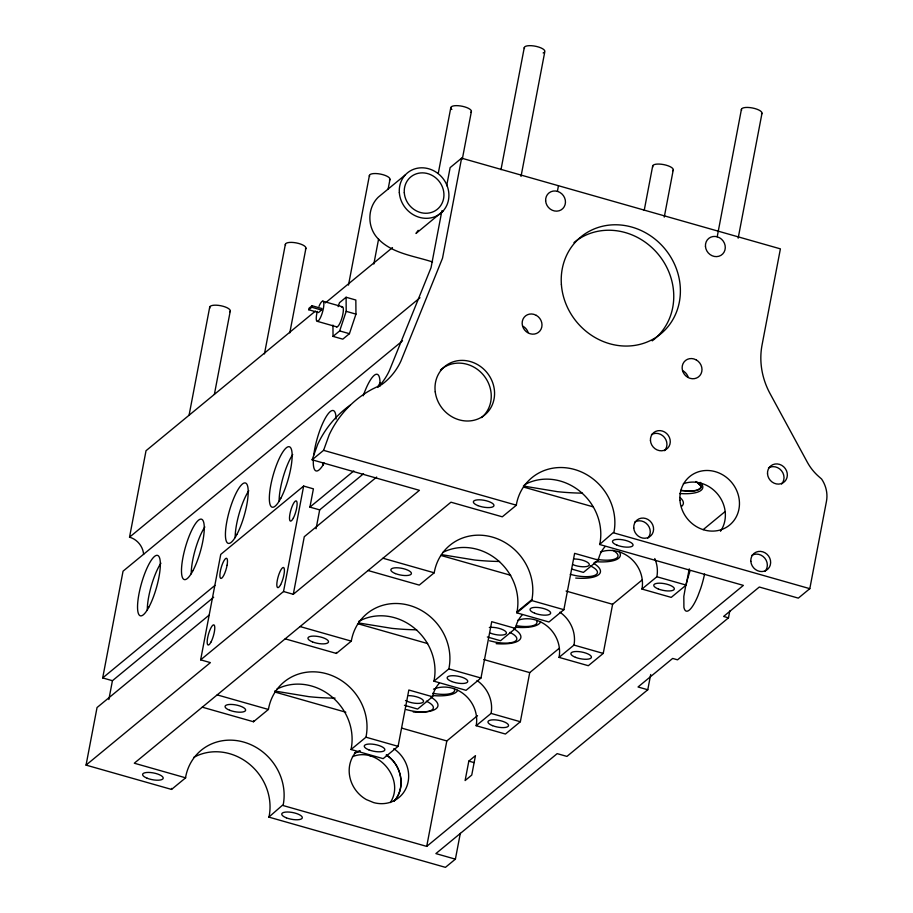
<?xml version="1.0" encoding="UTF-8"?>
<svg xmlns="http://www.w3.org/2000/svg" width="913" height="913" viewBox="0 0 913 913"><rect width="100%" height="100%" fill="white"/><g stroke="black" fill="none" stroke-linecap="round" stroke-linejoin="round"><path stroke-width="1.37" d="M209.271 615.02L97.04 707.541L86.05 765.105L171.553 789.425L171.61 788.41M171.553 789.425L185.636 777.819L185.693 776.792A52.349 47.738 50.5 0 1 243.748 742.086A52.349 47.738 50.5 0 1 283.258 804.547L268.844 817.112L445.441 867.35L455.393 859.156L460.323 833.329M185.636 777.819L134.291 763.211L450.954 502.196L502.298 516.815L516.393 505.197L516.45 504.17A52.349 47.738 50.5 0 1 574.494 469.465A52.349 47.738 50.5 0 1 614.004 531.925L599.601 544.49L743.376 585.393L426.713 846.397L282.939 805.494M213.676 597.262L112.436 680.699L102.69 677.925L123.05 571.184L402.507 340.846M143.626 554.465A18.317 16.708 50.5 0 0 129.532 537.175L146.023 450.725L315.464 311.071M108.841 699.541L112.436 680.699M189.059 415.324L209.716 307.088M214.395 394.302L230.27 311.036M86.05 765.105L210.401 662.621L200.643 659.848L220.752 554.396L303.652 486.07L313.41 488.843L309.918 507.114L319.676 509.888L363.557 473.733M264.45 353.924L285.37 244.296M289.786 332.891L305.923 248.245M308.754 309.758L309.039 308.24L312.063 305.752L321.821 308.526L321.536 310.043L318.5 312.543L308.754 309.758L311.778 307.27L312.063 305.752M202.264 707.176L253.483 721.749L253.677 720.768M200.643 659.848L283.532 591.521L303.652 486.07M348.492 285.084L369.411 175.467M253.483 721.749L268.399 709.458L268.593 708.465A52.349 47.738 50.5 0 1 326.637 673.76A52.349 47.738 50.5 0 1 366.147 736.22L365.965 737.202L351.049 749.505L383.163 758.646L398.091 746.343L408.83 690.011L432.545 696.756A31.407 28.645 50.5 0 1 439.244 683.301M283.532 591.521L293.29 594.295L304.28 536.718L376.67 477.054M316.081 528.73L319.676 509.888M373.828 264.051L378.587 239.08M388.116 189.128L389.977 179.405M285.164 638.849L336.383 653.423L336.566 652.441M438.274 173.344L450.828 107.551M336.383 653.423L351.3 641.131L351.482 640.139A52.349 47.738 50.5 0 1 409.538 605.433A52.349 47.738 50.5 0 1 449.048 667.894L448.854 668.887L433.937 681.178L466.064 690.319L480.98 678.017L491.73 621.685L515.446 628.429A31.407 28.645 50.5 0 1 522.145 614.974M441.903 210.732L431.05 267.669L389.394 370.61A71.328 65.04 50.5 0 1 377.891 387.397M446.674 185.727L450.132 167.615L461.601 158.166L780.398 248.861L762.035 345.091A72.298 65.919 50.5 0 0 770.081 393.651L807.354 462.275A47.602 43.402 50.5 0 0 818.778 476.552L821.609 479.04A29.284 26.705 50.5 0 1 826.459 501.34L809.808 588.668L798.327 598.129L759.308 587.025L723.61 616.446L728.483 617.839L729.807 610.9M461.601 158.166L442.52 258.208L400.875 361.149A71.328 65.04 50.5 0 1 381.702 384.59L372.572 388.995A118.724 108.259 50.5 0 0 329.239 434.702L323.579 450.349L312.109 459.798L419.421 490.327L293.29 594.295M462.309 159.102L471.393 111.5M351.049 749.505L351.231 748.523A52.349 47.738 50.5 0 0 330.871 695.991A52.349 47.738 50.5 0 0 276.936 689.121M500.986 169.681L524.279 47.567M368.053 570.522L419.272 585.096L434.2 572.805L434.383 571.823A52.349 47.738 50.5 0 1 492.427 537.106A52.349 47.738 50.5 0 1 531.937 599.567L531.754 600.56L516.838 612.851L548.953 621.993L563.88 609.69L574.619 553.358L598.335 560.103A31.407 28.645 50.5 0 1 605.045 546.647M521.026 176.403L544.844 51.516A10.465 3.424 10.8 0 0 533.888 45.958A10.465 3.424 10.8 0 0 524.461 48.503M433.937 681.178L434.132 680.196A52.349 47.738 50.5 0 0 413.178 627.197A52.349 47.738 50.5 0 0 358.604 621.456M426.713 846.397L446.822 740.945L477.522 715.644M557.398 191.342L558.471 185.716M468.826 761.111L465.116 780.547L471.747 775.08L475.456 755.644L468.826 761.111L474.03 762.595M516.838 612.851L517.02 611.87A52.349 47.738 50.5 0 0 496.661 559.338A52.349 47.738 50.5 0 0 442.725 552.479M433.492 689.178A31.407 28.645 50.5 0 1 464.831 694.919A31.407 28.645 50.5 0 1 476.164 725.709L505.437 734.029L520.353 721.738L529.723 672.619L559.327 648.219M644.213 210.389L652.681 165.983M664.253 217.111L673.246 169.932M517.568 620.395A31.407 28.645 50.5 0 1 548.245 627.037A31.407 28.645 50.5 0 1 559.064 657.383L588.326 665.703L603.242 653.411L612.612 604.292L642.216 579.892M717.207 236.798L741.424 109.343M455.393 859.156L435.878 853.598L557.17 753.636L566.927 756.409L647.774 689.76L650.695 674.502M738.16 238.179L761.99 113.292M600.457 552.068A31.407 28.645 50.5 0 1 631.134 558.722A31.407 28.645 50.5 0 1 641.953 589.056L671.226 597.387L686.142 585.085L689.235 568.867M685.777 585.381L683.826 596.394L683.905 607.339A31.407 7.783 -74.1 0 0 697.977 595.744L700.705 588.406A31.407 7.783 -74.1 0 0 704.574 574.003M686.085 584.023L690 570.887M312.109 459.798L317.77 444.152A118.724 108.259 50.5 0 1 350.227 405.167M338.152 306.631L339.465 302.717L346.095 297.25L355.842 300.023L355.956 314.129L349.428 333.69L342.797 339.157L333.04 336.383L332.948 325.096M333.04 336.383L339.67 330.917L346.198 311.344L346.095 297.25M268.844 817.112L269.164 816.165A52.349 47.738 50.5 0 0 248.21 763.165A52.349 47.738 50.5 0 0 193.647 757.425M599.601 544.49L599.921 543.543A52.349 47.738 50.5 0 0 578.968 490.543A52.349 47.738 50.5 0 0 524.393 484.803M390.308 802.573C405.509 779.519 377.993 746.126 352.464 756.683M418.188 230.327L415.997 233.477L442.896 211.223M405.281 174.908L378.279 197.174C367.551 207.662 367.152 225.876 376.738 237.254C390.627 253.426 413.623 255.708 432.557 261.974M325.359 302.911L392.476 247.594M129.532 537.175L419.991 297.764M102.69 677.925L214.92 585.416M309.918 507.114L353.799 470.948M517.02 611.87L531.937 599.567M432.545 696.756L417.629 709.059L404.448 705.304M515.446 628.429L500.518 640.732L487.348 636.977M598.335 560.103L583.418 572.405L571.561 569.027M703.181 529.643L725.116 511.565M476.164 725.709L491.08 713.407L520.353 721.738M559.064 657.383L573.98 645.08L603.242 653.411M641.953 589.056L656.869 576.754L686.142 585.085M728.483 617.839L677.537 659.825L672.664 658.433L638.027 686.987L647.774 689.76M354.415 753.293L360.156 750.794L354.701 753.054M523.366 486.036L557.649 491.696A107.312 35.116 10.8 0 0 582.46 493.134M570.226 574.334L575.498 575.589A20.942 6.848 10.8 0 0 595.892 574.768A20.942 6.848 10.8 0 0 590.449 565.946M441.824 554.682L474.749 560.023A107.312 35.116 10.8 0 0 499.559 561.461M489.596 640.789L494.869 642.044A20.942 6.848 10.8 0 0 515.263 641.223A20.942 6.848 10.8 0 0 509.819 632.401M358.935 623.008L391.848 628.349A107.312 35.116 10.8 0 0 416.67 629.787M406.137 709.584L411.409 710.839A20.942 6.848 10.8 0 0 431.803 710.017A20.942 6.848 10.8 0 0 426.36 701.195M274.687 691.015L308.959 696.676A107.312 35.116 10.8 0 0 335.071 698.114M322.7 301.164L342.215 306.722M346.198 311.344L355.956 314.129M311.778 307.27L321.536 310.043M317.404 321.353L336.92 326.911M339.67 330.917L349.428 333.69M523.583 487.063L593.256 506.875M323.579 450.349L516.393 505.197M613.696 532.872L809.808 588.668M440.774 555.412L510.698 575.304M566.083 591.053L612.612 604.292M382.969 558.231L434.2 572.805M531.754 600.56L563.88 609.69M357.565 623.647L427.661 643.585M483.787 659.551L529.723 672.619M300.08 626.558L351.3 641.131M448.854 668.887L480.98 678.017M274.87 692.031L345.833 712.22M401.788 728.14L446.822 740.945M217.18 694.884L268.399 709.458M365.965 737.202L398.091 746.343M370.005 755.816L370.758 756.021M695.968 481.505L700.682 485.533L701.036 487.416L699.986 489.014L694.588 490.92L690.525 491.228L680.71 490.418L689.577 491.251L697.6 490.235L701.001 487.531L700.796 485.796L697.338 482.429M386.222 755.005C401.332 764.341 406.353 787.326 394.233 801.043C406.399 787.44 401.412 764.512 386.473 755.108M496.147 643.665A34.021 11.139 10.8 0 0 514.042 628.909L516.039 627.265A34.021 11.139 10.8 0 0 540.519 621.981M575.726 578.066A34.021 11.139 10.8 0 0 593.621 563.31L595.618 561.666A34.021 11.139 10.8 0 0 619.265 551.851M413.247 711.98A34.021 11.139 10.8 0 0 431.141 697.235L433.139 695.592A34.021 11.139 10.8 0 0 457.63 690.308M612.817 550.265A21.353 6.984 10.8 0 1 616.149 558.436A21.353 6.984 10.8 0 1 596.999 559.349M477.043 680.527A31.407 28.645 50.5 0 1 491.08 713.407M679.968 497.459A34.021 11.139 10.8 0 1 681.612 506.361M700.145 482.349A32.275 10.557 10.8 0 1 679.637 493.511M536.604 620.783A20.942 6.848 10.8 0 1 516.37 625.667M454.275 688.642A20.942 6.848 10.8 0 1 432.705 693.287M654.769 558.539A31.407 28.645 50.5 0 1 656.869 576.754M559.943 612.212A31.407 28.645 50.5 0 1 573.98 645.08M683.358 483.742A31.407 28.645 50.5 0 1 718.246 494.88A31.407 28.645 50.5 0 1 720.494 531.252M573.969 242.607A62.814 57.279 50.5 0 1 659.106 255.343A62.814 57.279 50.5 0 1 652.224 340.857M408.682 695.638A10.465 3.424 10.8 0 1 422.046 699.221A10.465 3.424 10.8 0 1 419.318 703.375A10.465 3.424 10.8 0 1 405.486 700.511M489.334 627.436A10.465 3.424 10.8 0 1 503.257 629.902A10.465 3.424 10.8 0 1 504.159 634.752A10.465 3.424 10.8 0 1 490.395 633.131M683.061 370.883A10.465 9.552 50.5 0 1 688.151 377.069M523.081 326.306A10.465 9.552 50.5 0 1 528.171 332.492M574.471 558.984A10.465 3.424 10.8 0 1 589.307 564.85A10.465 3.424 10.8 0 1 573.296 564.805M393.8 748.671A31.362 28.6 50.5 0 1 406.867 786.298A31.362 28.6 50.5 0 1 373.737 802.618L366.341 799.571A31.362 28.6 50.5 0 1 356.138 751.924M363.214 395.786A31.407 7.783 -74.1 0 1 375.14 374.695A31.407 7.783 -74.1 0 1 379.899 386.427M313.764 455.062A31.407 7.783 -74.1 0 1 326.261 416.545A31.407 7.783 -74.1 0 1 336.075 419.067M324.241 462.982A31.407 7.783 -74.1 0 1 313.33 460.095M378.21 386.153A31.407 7.783 -74.1 0 1 380.002 383.026M147.301 610.044A31.407 7.783 -74.1 0 1 160.916 563.161M279.104 501.408A31.407 7.783 -74.1 0 1 292.719 454.526M235.177 537.62A31.407 7.783 -74.1 0 1 248.781 490.738M191.239 573.832A31.407 7.783 -74.1 0 1 204.854 526.949M323.042 465.196A31.407 7.783 -74.1 0 1 323.088 462.868M209.887 308.023A10.465 3.424 10.8 0 1 220.672 305.707A10.465 3.424 10.8 0 1 229.745 311.835M369.582 176.403A10.465 3.424 10.8 0 1 380.367 174.075A10.465 3.424 10.8 0 1 389.452 180.215M544.319 52.315A10.465 3.424 10.8 0 1 543.132 52.931M741.596 110.279A10.465 3.424 10.8 0 1 752.38 107.962A10.465 3.424 10.8 0 1 761.465 114.091M451.867 109.492A10.465 3.424 10.8 0 1 460.437 105.942A10.465 3.424 10.8 0 1 470.868 112.299M285.541 245.232A10.465 3.424 10.8 0 1 296.326 242.915A10.465 3.424 10.8 0 1 305.399 249.044M652.863 166.919A10.465 3.424 10.8 0 1 663.648 164.591A10.465 3.424 10.8 0 1 672.721 170.731M634.752 522.053A10.465 9.552 50.5 0 1 647.751 524.872A10.465 9.552 50.5 0 1 647.865 538.156M651.437 434.599A10.465 9.552 50.5 0 1 664.436 437.407A10.465 9.552 50.5 0 1 664.55 450.691M768.506 467.901A10.465 9.552 50.5 0 1 781.505 470.72A10.465 9.552 50.5 0 1 781.619 484.004M751.821 555.366A10.465 9.552 50.5 0 1 764.82 558.174A10.465 9.552 50.5 0 1 764.934 571.458M341.416 307.099A10.465 2.591 -74.1 0 1 342.284 316.685A10.465 2.591 -74.1 0 1 336.304 326.592M319.014 306.323A10.465 2.591 -74.1 0 1 323.841 304.68A10.465 2.591 -74.1 0 1 318.5 320.703A10.465 2.591 -74.1 0 1 317.325 311.39M440.431 370.107A31.407 28.645 50.5 0 1 483.023 374.57A31.407 28.645 50.5 0 1 481.55 417.583M227.063 565.273L226.504 567.863A10.465 2.591 -74.1 0 1 221.95 577.975L221.14 578.443A10.465 2.591 -74.1 0 1 220.649 569.746A10.465 2.591 -74.1 0 1 225.694 558.516A10.465 2.591 -74.1 0 1 227.063 565.273M696.322 359.95L693.857 358.912A10.465 9.552 50.5 0 0 682.445 370.29A10.465 9.552 50.5 0 0 698.388 376.989A10.465 9.552 50.5 0 0 696.322 359.95M536.342 315.373L533.877 314.334A10.465 9.552 50.5 0 0 522.464 325.713A10.465 9.552 50.5 0 0 538.396 332.412A10.465 9.552 50.5 0 0 536.342 315.373M492.529 725.641A10.465 3.424 10.8 0 0 508.541 725.698A10.465 3.424 10.8 0 0 493.705 719.821A10.465 3.424 10.8 0 0 492.529 725.641M679.968 500.29A31.407 28.645 50.5 0 0 726.44 527.292A31.407 28.645 50.5 0 0 722.617 474.783A31.407 28.645 50.5 0 0 679.968 500.29M561.381 284.422A62.814 57.279 50.5 0 0 654.324 338.426A62.814 57.279 50.5 0 0 646.701 233.408A62.814 57.279 50.5 0 0 561.381 284.422M312.497 641.907A10.465 3.424 10.8 0 0 328.509 641.965A10.465 3.424 10.8 0 0 313.673 636.099A10.465 3.424 10.8 0 0 312.497 641.907M575.43 657.314A10.465 3.424 10.8 0 0 591.43 657.371A10.465 3.424 10.8 0 0 576.594 651.505A10.465 3.424 10.8 0 0 575.43 657.314M545.643 200.894A10.465 9.552 50.5 0 0 561.13 209.887A10.465 9.552 50.5 0 0 559.852 192.392A10.465 9.552 50.5 0 0 545.643 200.894M286.294 817.808A10.465 3.424 10.8 0 0 302.306 817.865A10.465 3.424 10.8 0 0 287.469 811.999A10.465 3.424 10.8 0 0 286.294 817.808M617.04 545.187A10.465 3.424 10.8 0 0 633.051 545.244A10.465 3.424 10.8 0 0 618.215 539.378A10.465 3.424 10.8 0 0 617.04 545.187M705.452 246.35A10.465 9.552 50.5 0 0 720.939 255.355A10.465 9.552 50.5 0 0 719.672 237.848A10.465 9.552 50.5 0 0 705.452 246.35M280.907 498.099A31.407 7.783 -74.1 0 0 290.539 447.61A31.407 7.783 -74.1 0 0 270.796 485.145A31.407 7.783 -74.1 0 0 280.907 498.099M236.969 534.31A31.407 7.783 -74.1 0 0 246.601 483.822A31.407 7.783 -74.1 0 0 226.869 521.369A31.407 7.783 -74.1 0 0 236.969 534.31M193.031 570.522A31.407 7.783 -74.1 0 0 202.663 520.033A31.407 7.783 -74.1 0 0 182.931 557.581A31.407 7.783 -74.1 0 0 193.031 570.522M477.944 505.619A10.465 3.424 10.8 0 0 493.956 505.676A10.465 3.424 10.8 0 0 479.12 499.799A10.465 3.424 10.8 0 0 477.944 505.619M147.187 778.241A10.465 3.424 10.8 0 0 163.199 778.287A10.465 3.424 10.8 0 0 148.363 772.421A10.465 3.424 10.8 0 0 147.187 778.241M451.73 681.52A10.465 3.424 10.8 0 0 467.741 681.577A10.465 3.424 10.8 0 0 452.905 675.7A10.465 3.424 10.8 0 0 451.73 681.52M368.841 749.847A10.465 3.424 10.8 0 0 384.852 749.893A10.465 3.424 10.8 0 0 370.016 744.027A10.465 3.424 10.8 0 0 368.841 749.847M395.397 573.581A10.465 3.424 10.8 0 0 411.409 573.638A10.465 3.424 10.8 0 0 396.573 567.772A10.465 3.424 10.8 0 0 395.397 573.581M293.37 518.025A10.465 2.591 -74.1 0 0 296.577 501.191A10.465 2.591 -74.1 0 0 289.992 513.699A10.465 2.591 -74.1 0 0 293.37 518.025M280.668 584.594A10.465 2.591 -74.1 0 0 283.875 567.76A10.465 2.591 -74.1 0 0 277.301 580.28A10.465 2.591 -74.1 0 0 280.668 584.594M211.029 641.987A10.465 2.591 -74.1 0 0 214.247 625.154A10.465 2.591 -74.1 0 0 207.662 637.673A10.465 2.591 -74.1 0 0 211.029 641.987M149.104 606.734A31.407 7.783 -74.1 0 0 158.736 556.245A31.407 7.783 -74.1 0 0 138.993 593.792A31.407 7.783 -74.1 0 0 149.104 606.734M658.319 588.988A10.465 3.424 10.8 0 0 674.33 589.045A10.465 3.424 10.8 0 0 659.494 583.179A10.465 3.424 10.8 0 0 658.319 588.988M767.513 473.836A10.465 9.552 50.5 0 0 783 482.84A10.465 9.552 50.5 0 0 781.733 465.333A10.465 9.552 50.5 0 0 767.513 473.836M650.444 440.534A10.465 9.552 50.5 0 0 665.931 449.538A10.465 9.552 50.5 0 0 664.664 432.032A10.465 9.552 50.5 0 0 650.444 440.534M633.759 527.988A10.465 9.552 50.5 0 0 649.246 536.992A10.465 9.552 50.5 0 0 647.979 519.486A10.465 9.552 50.5 0 0 633.759 527.988M750.828 561.301A10.465 9.552 50.5 0 0 766.315 570.294A10.465 9.552 50.5 0 0 765.048 552.799A10.465 9.552 50.5 0 0 750.828 561.301M435.239 391.871A31.407 28.645 50.5 0 0 482.874 416.351A31.407 28.645 50.5 0 0 476.232 363.876A31.407 28.645 50.5 0 0 435.239 391.871M534.63 613.194A10.465 3.424 10.8 0 0 550.642 613.251A10.465 3.424 10.8 0 0 535.805 607.373A10.465 3.424 10.8 0 0 534.63 613.194M229.608 710.234A10.465 3.424 10.8 0 0 245.62 710.291A10.465 3.424 10.8 0 0 230.784 704.425A10.465 3.424 10.8 0 0 229.608 710.234M399.335 192.643A26.169 23.864 50.5 0 0 438.057 215.148A26.169 23.864 50.5 0 0 434.873 171.393A26.169 23.864 50.5 0 0 399.335 192.643M404.288 192.734A20.942 19.093 50.5 0 0 435.261 210.732A20.942 19.093 50.5 0 0 432.716 175.73A20.942 19.093 50.5 0 0 404.288 192.734"/></g></svg>
